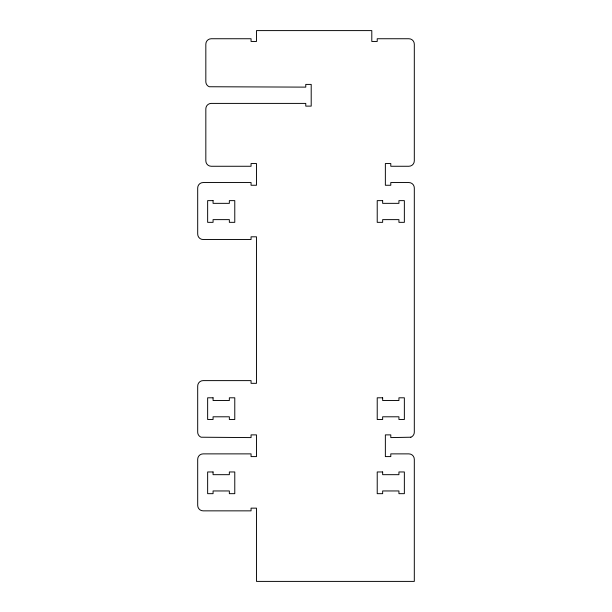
<?xml version="1.0" encoding="UTF-8"?>
<svg xmlns="http://www.w3.org/2000/svg" width="612" height="612" viewBox="0 0 612 612"><rect width="100%" height="100%" fill="white"/><g stroke="black" fill="none" stroke-linecap="round" stroke-linejoin="round"><path stroke-width="0.92" d="M410.874 437.213L390.793 437.595L390.793 434.88L385.361 434.88L385.361 456.59L390.793 456.59L390.793 453.874L408.877 453.874A5.424 5.424 0 0 1 414.309 459.298L414.309 581.4L256.482 581.4L256.482 508.144L251.058 508.144L251.058 510.852L203.123 510.852A5.424 5.424 0 0 1 197.699 505.428L197.691 459.298A5.431 5.431 0 0 1 203.123 453.874L251.058 453.874L251.058 456.59L256.482 456.59L256.482 434.88L251.058 434.88L251.058 437.595L201.126 437.213A5.431 5.431 0 0 1 197.691 432.171L197.691 386.042A5.431 5.431 0 0 1 203.123 380.618L251.058 380.618L251.058 383.326L256.482 383.326L256.482 236.813L251.058 236.813L251.058 239.522L203.123 239.522A5.424 5.424 0 0 1 197.699 234.098L197.691 187.968A5.431 5.431 0 0 1 203.123 182.544L251.058 182.544L251.058 185.26L256.482 185.26L256.482 163.549L251.058 163.549L251.058 166.265L211.262 166.265A5.431 5.431 0 0 1 205.831 160.841L205.831 108.829A5.431 5.431 0 0 1 211.262 103.405L305.77 103.405L305.77 106.121L311.202 106.121L311.202 84.41L305.77 84.41L305.77 87.126L209.266 86.743A5.431 5.431 0 0 1 205.831 81.702L205.831 44.163A5.431 5.431 0 0 1 211.262 38.74L251.058 38.74L251.058 41.455L256.482 41.455L256.482 30.6L371.798 30.6L371.798 41.455L377.222 41.455L377.222 38.74L408.877 38.74A5.424 5.424 0 0 1 414.309 44.163L414.309 160.841A5.424 5.424 0 0 1 408.877 166.265L390.793 166.265L390.793 163.549L385.361 163.549L385.361 185.26L390.793 185.26L390.793 182.544L408.877 182.544A5.424 5.424 0 0 1 414.309 187.968L414.309 432.171A5.431 5.431 0 0 1 410.874 437.213M213.068 200.629L207.644 200.629L207.644 222.34L213.068 222.34L213.068 219.624L229.347 219.624L229.347 222.34L234.778 222.34L234.778 200.629L229.347 200.629L229.347 203.345L213.068 203.345L213.068 200.629M382.653 200.629L377.222 200.629L377.222 222.34L382.653 222.34L382.653 219.624L398.932 219.624L398.932 222.34L404.356 222.34L404.356 200.629L398.932 200.629L398.932 203.345L382.653 203.345L382.653 200.629M213.068 397.8L207.644 397.8L207.644 419.503L213.068 419.503L213.068 416.795L229.347 416.795L229.347 419.503L234.778 419.503L234.778 397.8L229.347 397.8L229.347 400.516L213.068 400.516L213.068 397.8M382.653 397.8L377.222 397.8L377.222 419.503L382.653 419.503L382.653 416.795L398.932 416.795L398.932 419.503L404.356 419.503L404.356 397.8L398.932 397.8L398.932 400.516L382.653 400.516L382.653 397.8M213.068 471.967L207.644 471.967L207.644 493.67L213.068 493.67L213.068 490.954L229.347 490.954L229.347 493.67L234.778 493.67L234.778 471.967L229.347 471.967L229.347 474.675L213.068 474.675L213.068 471.967M382.653 471.967L377.222 471.967L377.222 493.67L382.653 493.67L382.653 490.954L398.932 490.954L398.932 493.67L404.356 493.67L404.356 471.967L398.932 471.967L398.932 474.675L382.653 474.675L382.653 471.967"/></g></svg>
